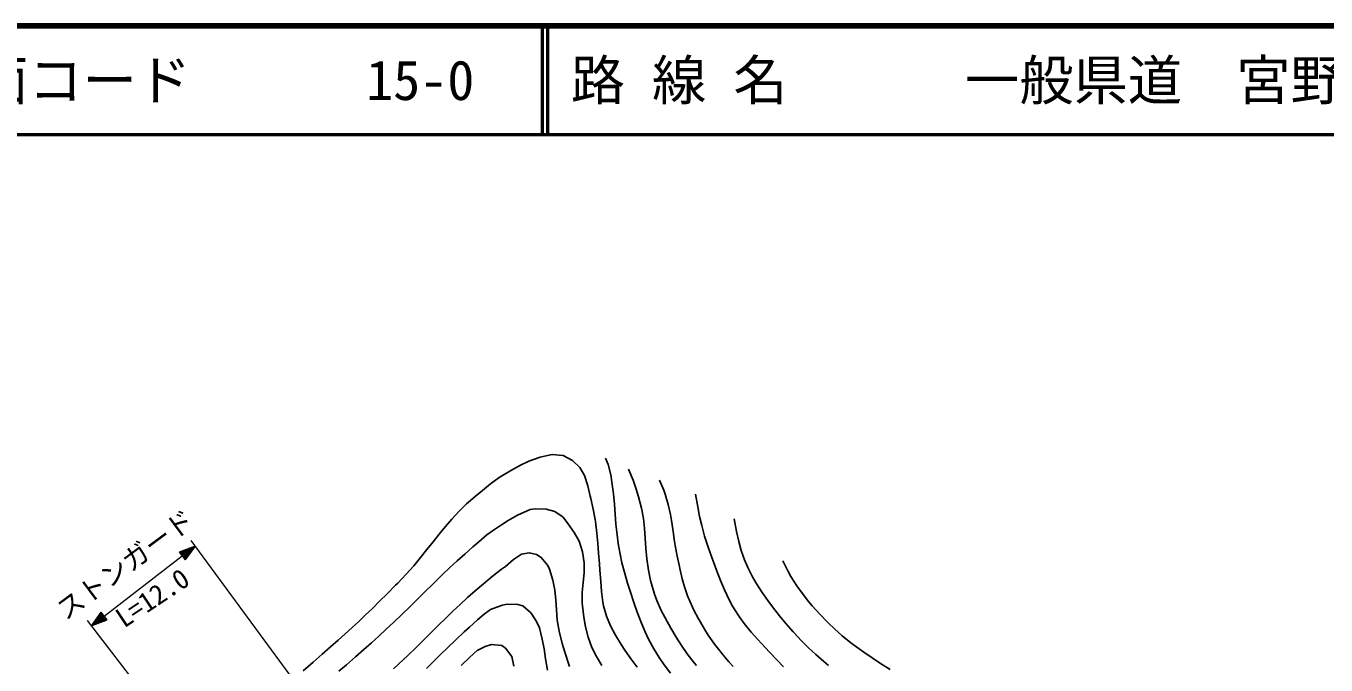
# Model space of a CAD drawing. Units: millimetres, scale not verified. Extents: x 40000 to 680000, y 20000 to 380000.
# Drawn here: x 130168 to 250004, y 321041 to 380000 of the extents above; entities that cross this region are included whole.
import ezdxf
from ezdxf.enums import TextEntityAlignment as Align

# ---------------------------------------------------------------- set-up
doc = ezdxf.new("R2010")
doc.units = ezdxf.units.MM
doc.header["$LTSCALE"] = 1000
for name, color, linetype, lineweight in [('M-BGD', 7, 'Continuous', 25), ('M-STR-HTXT', 7, 'Continuous', 13), ('M-TTL', 2, 'Continuous', 140), ('M-TTL-LINE', 7, 'Continuous', 50)]:
    doc.layers.add(name, color=color, linetype=linetype, lineweight=lineweight)
doc.layers.add('M-TTL-TXT', color=7, linetype='Continuous')
doc.styles.add('ＭＳ ゴシック', font='')
doc.styles.get('ＭＳ ゴシック').set_extended_font_data('MS Gothic')

msp = doc.modelspace()

# ---------------------------------------------------------------- linework, layer by layer
at = {"layer": 'M-BGD'}
for points in [[(173932, 338427), (174936, 339024), (175738, 339486), (176519, 339856), (177458, 340173), (177572, 340205), (178517, 340446), (178673, 340459), (179652, 340385), (179689, 340374), (180534, 339919), (181213, 339274), (181636, 338512), (181959, 337566), (182171, 336630), (182229, 336395), (182457, 335415), (182625, 334459), (182652, 334278), (182792, 333215), (182881, 332274), (182948, 331356), (183023, 330364), (183076, 329791), (183158, 328749), (183225, 327829), (183348, 326855), (183414, 326489), (183668, 325558), (184062, 324641), (184515, 323780), (185022, 322937), (185362, 322425), (185944, 321591), (186515, 320840)], [(183584, 340120), (183838, 339528), (184080, 338581), (184176, 337919), (184321, 336843), (184412, 335876), (184477, 334961), (184548, 334039), (184653, 333049), (184769, 332246), (184934, 331268), (185108, 330468), (185364, 329472), (185627, 328582), (185870, 327844), (186212, 326823), (186520, 325922), (186842, 325063), (187222, 324165), (187563, 323441), (188044, 322532), (188535, 321747), (189002, 321070), (189587, 320284)], [(155730, 320517), (156646, 321316), (157477, 322042), (158236, 322709), (158939, 323331), (159598, 323923), (160230, 324498), (160849, 325071), (161468, 325656), (162102, 326267), (162767, 326918), (163476, 327624), (164244, 328398), (164449, 328606), (165213, 329411), (165904, 330190), (166537, 330946), (167130, 331684), (167700, 332405), (168263, 333114), (168836, 333815), (169435, 334510), (170078, 335204), (170781, 335899), (171561, 336600), (172238, 337157), (172982, 337751), (173798, 338338), (173932, 338427)], [(185700, 339104), (186128, 338085), (186415, 337257), (186632, 336564), (186910, 335520), (187084, 334558), (187186, 333644), (187252, 332742), (187315, 331817), (187409, 330834), (187563, 329791), (187738, 328830), (187817, 328521), (188110, 327582), (188325, 326997), (188712, 326086), (189087, 325388), (189624, 324447), (190109, 323613), (190593, 322835), (191127, 322059), (191761, 321235), (191966, 320986)], [(188579, 338088), (188962, 337170), (189087, 336818), (189378, 335843), (189570, 334928), (189680, 334363), (189840, 333365), (189963, 332423), (190018, 332077), (190201, 331087), (190403, 330137), (190442, 329960), (190661, 328996), (190865, 328267), (191179, 327341), (191288, 327082), (191712, 326172), (192173, 325304), (192220, 325219), (192699, 324358), (193066, 323780), (193647, 322960), (194251, 322191), (194336, 322086), (194962, 321329), (195352, 320901)], [(191881, 336818), (192089, 335641), (192262, 334737), (192458, 333898), (192728, 332924), (193042, 331925), (193352, 331055), (193700, 330132), (193828, 329791), (194189, 328838), (194548, 327970), (194760, 327505), (195202, 326632), (195437, 326235), (195977, 325411), (196368, 324880), (197005, 324087), (197634, 323388), (197977, 323018), (198712, 322224), (199369, 321527), (200009, 320869)], [(159017, 320475), (159708, 321070), (160548, 321799), (161311, 322468), (162021, 323099), (162702, 323716), (163379, 324339), (164076, 324992), (164815, 325697), (165550, 326404), (166290, 327137), (166938, 327794), (167657, 328514), (167751, 328606), (168534, 329365), (169240, 330035), (169916, 330659), (170608, 331283), (171365, 331950), (171900, 332416), (172657, 333045), (173170, 333432), (173985, 333988), (174609, 334363), (175487, 334863), (176353, 335265), (176641, 335379), (177149, 335464), (178131, 335422), (178927, 335210), (179692, 334677), (180112, 334109), (180705, 333266), (181146, 332461), (181465, 331493), (181467, 331484), (181620, 330466), (181613, 329547), (181527, 328662), (181444, 327747), (181446, 326739), (181467, 326489), (181580, 325461), (181734, 324551), (181975, 323610), (182333, 322651), (182761, 321837), (183245, 320986)], [(195437, 334532), (195676, 333362), (195873, 332425), (196092, 331592), (196400, 330737), (196707, 330045), (197143, 329163), (197469, 328606), (198027, 327744), (198563, 326984), (198993, 326404), (199625, 325579), (200211, 324865), (200886, 324094), (200940, 324034), (201643, 323276), (202301, 322626), (202972, 322002), (203708, 321351), (204158, 320986)], [(164030, 320688), (164534, 321155), (165358, 321928), (166127, 322665), (166850, 323374), (167540, 324057), (168207, 324720), (168861, 325367), (169514, 326004), (170176, 326635), (170859, 327265), (171573, 327899), (172328, 328542), (173137, 329197), (174010, 329872), (174355, 330130), (175109, 330767), (175833, 331258), (176556, 331400), (177234, 331230), (177657, 330976), (178262, 330220), (178419, 329876), (178736, 328869), (178909, 327938), (178997, 327042), (179057, 326141), (179146, 325194), (179322, 324161), (179350, 324034), (179601, 323019), (179860, 322132), (180178, 321191), (180282, 320901)], [(199924, 330638), (200385, 329726), (200686, 329198), (201213, 328358), (201702, 327674), (202286, 326888), (202634, 326489), (203378, 325699), (204050, 325005), (204709, 324366), (205411, 323742), (206213, 323090), (206528, 322848), (207387, 322218), (208160, 321689), (208942, 321182), (209827, 320619)], [(167090, 320706), (167738, 321353), (168391, 322001), (169068, 322663), (169787, 323354), (170564, 324088), (171053, 324542), (171784, 325211), (172408, 325727), (173000, 326150), (173900, 326511), (174101, 326574), (174524, 326658), (175493, 326635), (175964, 326489), (176688, 325881), (176810, 325727), (177234, 325050), (177488, 324457), (177755, 323435), (177919, 322519), (178053, 321600), (178231, 320570)], [(170272, 320984), (171005, 321703), (171053, 321748), (171784, 322405), (171815, 322425), (172492, 322764), (173085, 322933), (174016, 322848), (174355, 322594), (174949, 321821), (175147, 320935)]]:
    msp.add_lwpolyline(points, dxfattribs=at)
at = {"layer": 'M-STR-HTXT'}
for p, q in [((145761, 332020), (144298, 331460)), ((145761, 332020), (144573, 331104)), ((145761, 332020), (144848, 330748)), ((145377, 332544), (160763, 311559)), ((137383, 325558), (144573, 331104)), ((144298, 331460), (144848, 330748)), ((144591, 331572), (144353, 331389)), ((144408, 331318), (144883, 331684)), ((145176, 331796), (144463, 331247)), ((144518, 331175), (145469, 331908)), ((144628, 331033), (145578, 331766)), ((145396, 331511), (144683, 330962)), ((144738, 330890), (145213, 331257)), ((145031, 331002), (144793, 330819)), ((135798, 325156), (151749, 304476)), ((136195, 324642), (137108, 325914)), ((136195, 324642), (137383, 325558)), ((136195, 324642), (137657, 325201)), ((137328, 325629), (136377, 324896)), ((137437, 325486), (136487, 324754)), ((136560, 325151), (137273, 325700)), ((137218, 325772), (136743, 325405)), ((136780, 324866), (137492, 325415)), ((136925, 325660), (137163, 325843)), ((137547, 325344), (137072, 324978)), ((137657, 325201), (137108, 325914)), ((137365, 325089), (137602, 325273))]:
    msp.add_line(p, q, dxfattribs=at)
at = {"layer": 'M-TTL'}
msp.add_line((680000, 380000), (40000, 380000), dxfattribs=at)
at = {"layer": 'M-TTL-LINE'}
for p, q in [((177750, 380000), (177750, 370000)), ((178250, 380000), (178250, 370000)), ((40000, 370000), (680000, 370000))]:
    msp.add_line(p, q, dxfattribs=at)

# ---------------------------------------------------------------- texts
at = {"layer": 'M-STR-HTXT', "style": 'ＭＳ ゴシック'}
for s, rotation, p in [('ストンガード', 36.621, (140172, 329136)), ('L=12.0', 33.69, (142624, 326016))]:
    msp.add_text(s, height=1833, rotation=rotation, dxfattribs=at).set_placement(p, align=Align.BOTTOM_CENTER)
at = {"layer": 'M-TTL-TXT', "style": 'ＭＳ ゴシック'}
for s, p in [('図面コード', (120380, 375000)), ('15-0', (161521, 375000)), ('路 線 名', (180380, 375000)), ('一般県道\u3000宮野上佐々並線', (216734, 375000))]:
    msp.add_text(s, height=3666, dxfattribs=at).set_placement(p, align=Align.MIDDLE_LEFT)

doc.saveas('drawing.dxf')
